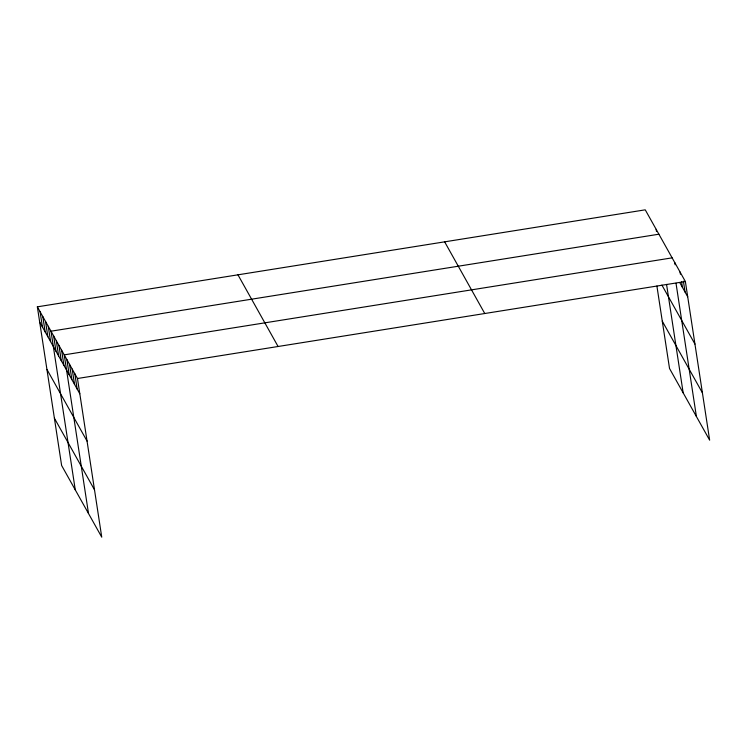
<?xml version="1.0" encoding="UTF-8"?>
<svg xmlns="http://www.w3.org/2000/svg" width="747" height="747" viewBox="0 0 747 747"><rect width="100%" height="100%" fill="white"/><g stroke="black" fill="none" stroke-linecap="round" stroke-linejoin="round"><path stroke-width="1.12" d="M37.35 306.83L77.473 378.505L101.751 537.168L61.627 465.493L37.35 306.83L645.249 209.832L685.372 281.507L709.65 440.17L669.527 368.495L656.902 286.026M658.891 234.203L50.992 331.201L75.27 489.864M672.132 257.855L64.233 354.853L88.51 513.516M77.473 378.505L685.372 281.507M679.761 282.59L687.707 296.783M661.917 285.093L694.953 344.096M662.281 321.173L702.413 392.847M444.642 241.841L484.766 313.516M237.957 274.821L278.08 346.496M39.684 322.106L79.808 393.781M46.93 369.42L87.054 441.094M54.391 418.171L94.514 489.845M683.393 281.143L685.064 292.049M680.078 272.048L680.405 274.233M681.581 281.862L682.413 287.315M674.774 262.589L675.111 264.765M676.016 283.272L696.409 416.518M666.567 284.402L683.169 392.866M656.165 229.329L656.492 231.514M74.831 373.771L77.165 389.047M72.179 369.046L74.513 384.313M69.527 364.312L71.871 379.588M66.885 359.587L69.219 374.854M61.581 350.119L63.925 365.395M58.938 345.394L61.273 360.661M56.286 340.66L58.63 355.936M53.644 335.935L55.978 351.202M48.266 326.327L50.6 341.594M45.539 321.453L47.873 336.72M42.803 316.579L45.147 331.855M40.077 311.704L42.411 326.981"/></g></svg>
